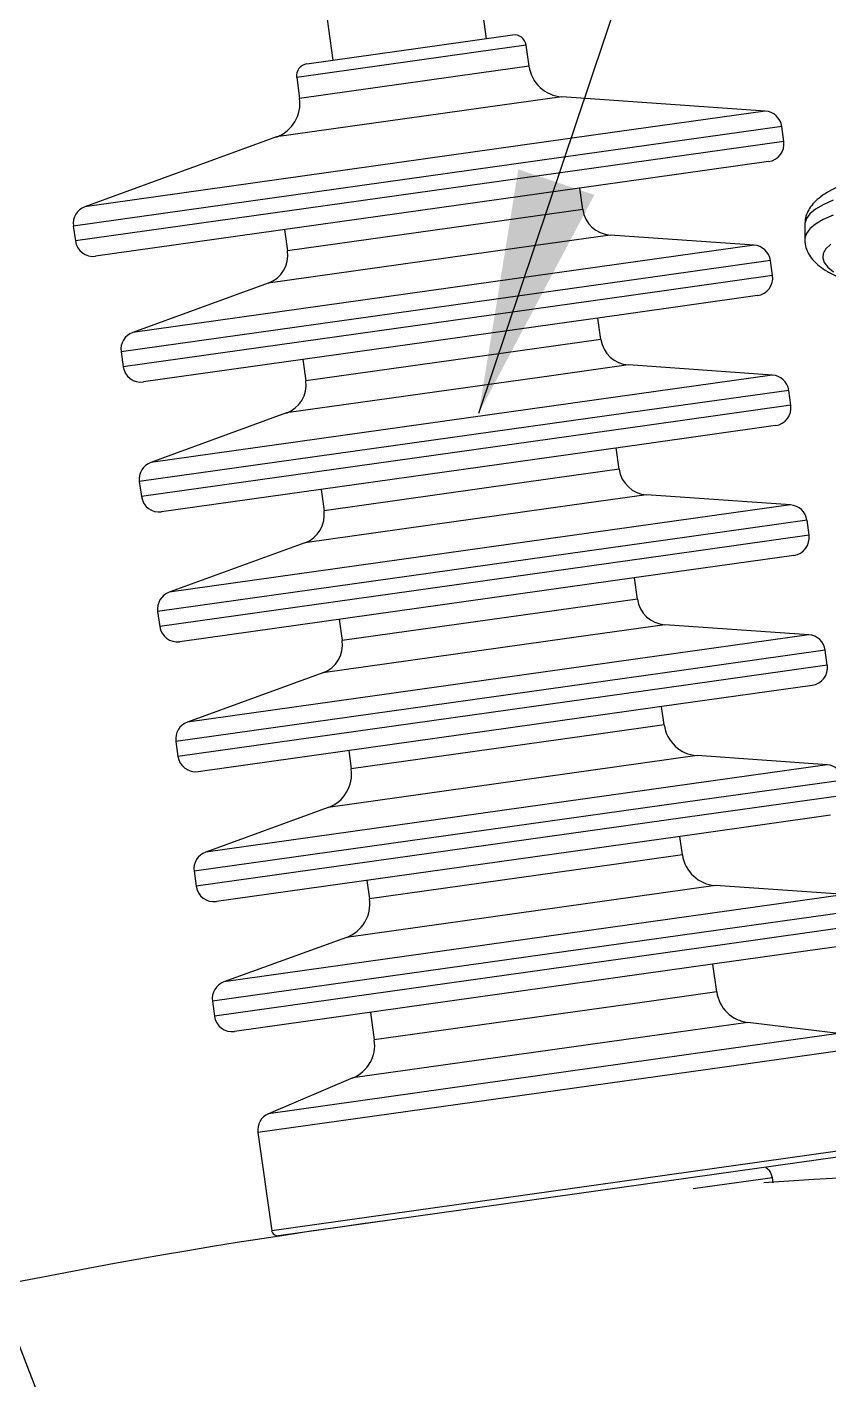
# Model space of a CAD drawing. Header units: millimetres. Extents: x 0 to 6631, y 0 to 4689.
# Drawn here: x 1018.3 to 1152.4, y 3843.9 to 4070.3 of the extents above; entities that cross this region are included whole.
import ezdxf

# ---------------------------------------------------------------- set-up
doc = ezdxf.new("R2010")
doc.units = ezdxf.units.MM
doc.header["$LTSCALE"] = 13
doc.layers.add('几何体', color=7, linetype='Continuous')
doc.layers.add('注释', color=2, linetype='Continuous')
doc.styles.get("Standard").update_dxf_attribs({"font": 'gbenor.shx', "bigfont": 'gbcbig.shx'})
doc.dimstyles.new('SLDDIMSTYLE2', dxfattribs={"dimtxt": 0.18, "dimasz": 40.8, "dimexe": 0, "dimexo": 0.0625, "dimgap": 0, "dimtad": 0, "dimtih": 1, "dimtoh": 1, "dimdec": 0, "dimrnd": 1e-09, "dimzin": 0, "dimdsep": 46, "dimtxsty": 'Standard', "dimsah": 1, "dimcen": 0.09, "dimadec": 0, "dimazin": 0, "dimtfac": 40.8, "dimtdec": 0, "dimtofl": 0, "dimtmove": 0, "dimatfit": 3, "dimfxl": 1, "dimfrac": 2, "dimtolj": 1, "dimtzin": 0, "dimarcsym": 0})

msp = doc.modelspace()

# ---------------------------------------------------------------- linework, layer by layer
at = {"layer": '几何体'}
for p, q in [((1095.13, 4068.3), (1092.27, 4088.63)), ((1066.58, 4085.02), (1069.44, 4064.69)), ((1092, 4067.86), (1065.07, 4064.07)), ((1099.5, 4068.91), (1092, 4067.86)), ((1093.4, 4066.04), (1063.37, 4061.82)), ((1101.75, 4067.22), (1093.4, 4066.04)), ((1102.25, 4063.72), (1101.75, 4067.22)), ((1102.25, 4063.72), (1093.89, 4062.54)), ((1063.37, 4061.82), (1063.86, 4058.32)), ((1093.89, 4062.54), (1063.86, 4058.32)), ((1107.76, 4058.58), (1097.35, 4057.12)), ((1141.78, 4056.2), (1107.76, 4058.58)), ((1097.35, 4057.12), (1059.98, 4051.87)), ((1141.78, 4056.2), (1116.99, 4052.72)), ((1116.99, 4052.72), (1027.93, 4040.2)), ((1059.98, 4051.87), (1027.93, 4040.2)), ((1144.53, 4053.63), (1118.72, 4050.01)), ((1144.88, 4051.13), (1144.53, 4053.63)), ((1118.72, 4050.01), (1025.99, 4036.97)), ((1144.88, 4051.13), (1119.08, 4047.5)), ((1119.08, 4047.5), (1026.34, 4034.47)), ((1142.34, 4047.75), (1117.82, 4044.3)), ((1117.82, 4044.3), (1029.72, 4031.92)), ((1111.23, 4039.74), (1110.73, 4043.3)), ((1100.47, 4038.23), (1061.84, 4032.8)), ((1111.23, 4039.74), (1100.47, 4038.23)), ((1025.99, 4036.97), (1026.34, 4034.47)), ((1061.33, 4036.36), (1061.84, 4032.8)), ((1148.38, 4037.23), (1148.38, 4034.74)), ((1103.36, 4033.71), (1058.6, 4027.42)), ((1115.82, 4035.46), (1103.36, 4033.71)), ((1139.89, 4033.78), (1115.82, 4035.46)), ((1139.89, 4033.78), (1117.26, 4030.59)), ((1142.65, 4031.21), (1118.99, 4027.88)), ((1143, 4028.7), (1142.65, 4031.21)), ((1117.26, 4030.59), (1035.93, 4019.16)), ((1118.99, 4027.88), (1033.99, 4015.94)), ((1058.6, 4027.42), (1035.93, 4019.16)), ((1143, 4028.7), (1119.34, 4025.37)), ((1119.34, 4025.37), (1034.34, 4013.43)), ((1140.45, 4025.32), (1118.09, 4022.18)), ((1118.09, 4022.18), (1037.72, 4010.88)), ((1114.28, 4018.01), (1113.78, 4021.57)), ((1114.28, 4018.01), (1103.53, 4016.5)), ((1033.99, 4015.94), (1034.34, 4013.43)), ((1103.53, 4016.5), (1064.89, 4011.07)), ((1064.39, 4014.63), (1064.89, 4011.07)), ((1118.87, 4013.73), (1106.42, 4011.98)), ((1142.95, 4012.04), (1118.87, 4013.73)), ((1106.42, 4011.98), (1061.66, 4005.69)), ((1142.95, 4012.04), (1120.31, 4008.86)), ((1120.31, 4008.86), (1038.98, 3997.43)), ((1145.7, 4009.47), (1122.04, 4006.15)), ((1146.05, 4006.97), (1145.7, 4009.47)), ((1146.05, 4006.97), (1122.4, 4003.64)), ((1122.04, 4006.15), (1037.04, 3994.2)), ((1061.66, 4005.69), (1038.98, 3997.43)), ((1122.4, 4003.64), (1037.39, 3991.7)), ((1143.51, 4003.59), (1121.14, 4000.44)), ((1121.14, 4000.44), (1040.77, 3989.15)), ((1117.34, 3996.28), (1116.83, 3999.84)), ((1117.34, 3996.28), (1106.58, 3994.76)), ((1037.04, 3994.2), (1037.39, 3991.7)), ((1067.44, 3992.9), (1067.94, 3989.33)), ((1106.58, 3994.76), (1067.94, 3989.33)), ((1121.93, 3991.99), (1109.47, 3990.24)), ((1146, 3990.31), (1121.93, 3991.99)), ((1109.47, 3990.24), (1064.71, 3983.95)), ((1146, 3990.31), (1123.37, 3987.13)), ((1123.37, 3987.13), (1042.03, 3975.7)), ((1148.76, 3987.74), (1125.1, 3984.42)), ((1149.11, 3985.24), (1148.76, 3987.74)), ((1125.1, 3984.42), (1040.09, 3972.47)), ((1064.71, 3983.95), (1042.03, 3975.7)), ((1149.11, 3985.24), (1125.45, 3981.91)), ((1125.45, 3981.91), (1040.45, 3969.96)), ((1146.56, 3981.86), (1124.19, 3978.71)), ((1124.19, 3978.71), (1043.83, 3967.42)), ((1120.39, 3974.54), (1119.89, 3978.11)), ((1120.39, 3974.54), (1109.64, 3973.03)), ((1040.09, 3972.47), (1040.45, 3969.96)), ((1109.64, 3973.03), (1071, 3967.6)), ((1070.5, 3971.17), (1071, 3967.6)), ((1124.98, 3970.26), (1112.52, 3968.51)), ((1149.05, 3968.58), (1124.98, 3970.26)), ((1112.52, 3968.51), (1067.76, 3962.22)), ((1149.05, 3968.58), (1126.42, 3965.4)), ((1151.81, 3966.01), (1128.15, 3962.69)), ((1152.16, 3963.5), (1151.81, 3966.01)), ((1126.42, 3965.4), (1045.09, 3953.97)), ((1152.16, 3963.5), (1128.5, 3960.18)), ((1128.15, 3962.69), (1043.15, 3950.74)), ((1067.76, 3962.22), (1045.09, 3953.97)), ((1128.5, 3960.18), (1043.5, 3948.23)), ((1149.61, 3960.12), (1127.25, 3956.98)), ((1127.25, 3956.98), (1046.88, 3945.68)), ((1124.86, 3953.5), (1124.43, 3956.58)), ((1124.86, 3953.5), (1113.46, 3951.9)), ((1043.15, 3950.74), (1043.5, 3948.23)), ((1113.46, 3951.9), (1072.5, 3946.15)), ((1072.07, 3949.22), (1072.5, 3946.15)), ((1130.37, 3948.37), (1116.92, 3946.48)), ((1152.11, 3946.85), (1130.37, 3948.37)), ((1116.92, 3946.48), (1068.62, 3939.69)), ((1152.11, 3946.85), (1129.47, 3943.67)), ((1129.47, 3943.67), (1048.14, 3932.23)), ((1154.86, 3944.28), (1131.21, 3940.95)), ((1131.21, 3940.95), (1046.2, 3929.01)), ((1155.22, 3941.77), (1131.56, 3938.45)), ((1131.56, 3938.45), (1046.55, 3926.5)), ((1068.62, 3939.69), (1048.14, 3932.23)), ((1152.67, 3938.39), (1130.3, 3935.25)), ((1130.3, 3935.25), (1049.93, 3923.95)), ((1127.91, 3931.77), (1127.48, 3934.85)), ((1127.91, 3931.77), (1116.51, 3930.17)), ((1116.51, 3930.17), (1075.56, 3924.41)), ((1046.2, 3929.01), (1046.55, 3926.5)), ((1075.12, 3927.49), (1075.56, 3924.41)), ((1133.42, 3926.63), (1119.98, 3924.75)), ((1155.16, 3925.11), (1132.53, 3921.93)), ((1155.16, 3925.11), (1133.42, 3926.63)), ((1119.98, 3924.75), (1071.68, 3917.96)), ((1157.92, 3922.55), (1134.26, 3919.22)), ((1132.53, 3921.93), (1051.2, 3910.5)), ((1134.26, 3919.22), (1049.26, 3907.27)), ((1158.27, 3920.04), (1134.61, 3916.71)), ((1134.61, 3916.71), (1049.61, 3904.77)), ((1071.68, 3917.96), (1051.2, 3910.5)), ((1155.72, 3916.66), (1133.36, 3913.51)), ((1133.36, 3913.51), (1052.99, 3902.22)), ((1133.65, 3908.84), (1133, 3913.47)), ((1049.26, 3907.27), (1049.61, 3904.77)), ((1121.18, 3907.09), (1076.36, 3900.79)), ((1133.65, 3908.84), (1121.18, 3907.09)), ((1075.71, 3905.41), (1076.36, 3900.79)), ((1138.85, 3903.73), (1124.46, 3901.71)), ((1154.05, 3901.87), (1138.85, 3903.73)), ((1124.46, 3901.71), (1072.77, 3894.45)), ((1154.05, 3901.87), (1133.29, 3898.95)), ((1133.29, 3898.95), (1058.67, 3888.46)), ((1156.65, 3899.31), (1134.93, 3896.26)), ((1134.93, 3896.26), (1056.88, 3885.29)), ((1072.77, 3894.45), (1058.67, 3888.46)), ((1056.88, 3885.29), (1059.19, 3868.88)), ((1158.11, 3881.78), (1136.82, 3878.79)), ((1158.96, 3882.9), (1137.23, 3879.85)), ((1137.23, 3879.85), (1059.19, 3868.88)), ((1136.82, 3878.79), (1060.31, 3868.03)), ((1142.97, 3877.75), (1129.73, 3875.89)), ((1143.09, 3876.87), (1142.97, 3877.75))]:
    msp.add_line(p, q, dxfattribs=at)
at = {"layer": '几何体', "flags": 128}
for points in [[(1153.11, 4041.28), (1151.49, 4040.53), (1150.2, 4039.77), (1149.25, 4038.99), (1148.65, 4038.2), (1148.39, 4037.41), (1148.38, 4037.23)], [(1153.11, 4038.78), (1151.49, 4038.04), (1150.2, 4037.28), (1149.25, 4036.5), (1148.65, 4035.71), (1148.39, 4034.91), (1148.38, 4034.73)], [(1152.72, 4033.93), (1151.93, 4033.16), (1151.48, 4032.39), (1151.39, 4031.62), (1151.64, 4030.84), (1152.24, 4030.07), (1153.19, 4029.32)]]:
    msp.add_lwpolyline(points, dxfattribs=at)
at = {"layer": '几何体'}
for centre, radius, start, end in [((1099.78, 4066.94), 2, 8, 98), ((1065.34, 4062.1), 2, 98, 188), ((1108.17, 4064.55), 5.99, 188, 266), ((1057.93, 4057.49), 5.99, 290, 8), ((1141.57, 4053.22), 2.99, 8, 86), ((1141.92, 4050.71), 2.99, 278, 8), ((1028.96, 4037.39), 2.99, 110, 188), ((1116.17, 4040.43), 4.99, 188, 266), ((1029.31, 4034.88), 2.99, 188, 278), ((1139.68, 4030.79), 2.99, 8, 86), ((1056.9, 4032.1), 4.99, 290, 8), ((1140.04, 4028.28), 2.99, 278, 8), ((1036.95, 4016.35), 2.99, 110, 188), ((1119.22, 4018.7), 4.99, 188, 266), ((1037.3, 4013.84), 2.99, 188, 278), ((1059.95, 4010.37), 4.99, 290, 8), ((1142.74, 4009.06), 2.99, 8, 86), ((1143.09, 4006.55), 2.99, 278, 8), ((1040, 3994.62), 2.99, 110, 188), ((1122.27, 3996.97), 4.99, 188, 266), ((1040.36, 3992.11), 2.99, 188, 278), ((1063, 3988.64), 4.99, 290, 8), ((1145.79, 3987.33), 2.99, 8, 86), ((1146.14, 3984.82), 2.99, 278, 8), ((1043.06, 3972.89), 2.99, 110, 188), ((1125.33, 3975.24), 4.99, 188, 266), ((1043.41, 3970.38), 2.99, 188, 278), ((1148.85, 3965.59), 2.99, 8, 86), ((1066.06, 3966.91), 4.99, 290, 8), ((1149.2, 3963.09), 2.99, 278, 8), ((1046.11, 3951.16), 2.99, 110, 188), ((1130.78, 3954.34), 5.99, 188, 266), ((1046.46, 3948.65), 2.99, 188, 278), ((1066.58, 3945.31), 5.99, 290, 8), ((1151.9, 3943.86), 2.99, 8, 86), ((1049.17, 3929.42), 2.99, 110, 188), ((1133.84, 3932.61), 5.99, 188, 266), ((1049.52, 3926.92), 2.99, 188, 278), ((1069.63, 3923.58), 5.99, 290, 8), ((1052.22, 3907.69), 2.99, 110, 188), ((1139.58, 3909.67), 5.99, 188, 263), ((1052.57, 3905.18), 2.99, 188, 278), ((1070.43, 3899.95), 5.99, 293, 8), ((1059.84, 3885.71), 2.99, 113, 188), ((1208.24, 2898.95), 980.24, 86.09962, 93.90038), ((1208.24, 2898.95), 980.24, 97.62775, 105.41742), ((1060.17, 3869.02), 0.998, 188, 278)]:
    msp.add_arc(centre, radius, start, end, dxfattribs=at)
for points, knots in [([(1160.7, 4045.73), (1160.22, 4045.6), (1158.86, 4045.27), (1156.91, 4044.66), (1154.82, 4043.91), (1152.98, 4043.08), (1151.44, 4042.18), (1150.24, 4041.23), (1149.36, 4040.24), (1148.77, 4039.19), (1148.42, 4038.17), (1148.42, 4037.5), (1148.42, 4037.22)], [0, 0, 0, 0, 0.069772, 0.19378, 0.319567, 0.448106, 0.580808, 0.694813, 0.788644, 0.870951, 0.947418, 1, 1, 1, 1]), ([(1148.42, 4034.73), (1148.41, 4034.58), (1148.37, 4034.02), (1148.64, 4033.08), (1149.16, 4032.03), (1149.9, 4031.08), (1150.89, 4030.19), (1152.2, 4029.31), (1153.88, 4028.45), (1155.91, 4027.64), (1158.2, 4026.89), (1160.71, 4026.21), (1163.44, 4025.58), (1166.23, 4025.02), (1168.22, 4024.69), (1169.13, 4024.54)], [0, 0, 0, 0, 0.021539, 0.079448, 0.137719, 0.200324, 0.271842, 0.356631, 0.453529, 0.551938, 0.647256, 0.740266, 0.831807, 0.922403, 1, 1, 1, 1]), ([(1142.97, 3877.75), (1142.85, 3878.18), (1142.64, 3878.89), (1142.05, 3879.32), (1141.81, 3879.49)], [0, 0, 0, 0, 0.599826, 1, 1, 1, 1])]:
    msp.add_open_spline(points, degree=3, knots=knots, dxfattribs=at)

# ---------------------------------------------------------------- leaders
at = {"layer": '注释'}
for points in [[(1077.98, 3692.45), (909.5, 4126.5)], [(1093.83, 4005.64), (1133.92, 4125.03)]]:
    msp.add_leader(points, dimstyle='SLDDIMSTYLE2', dxfattribs=at)

doc.saveas('drawing.dxf')
